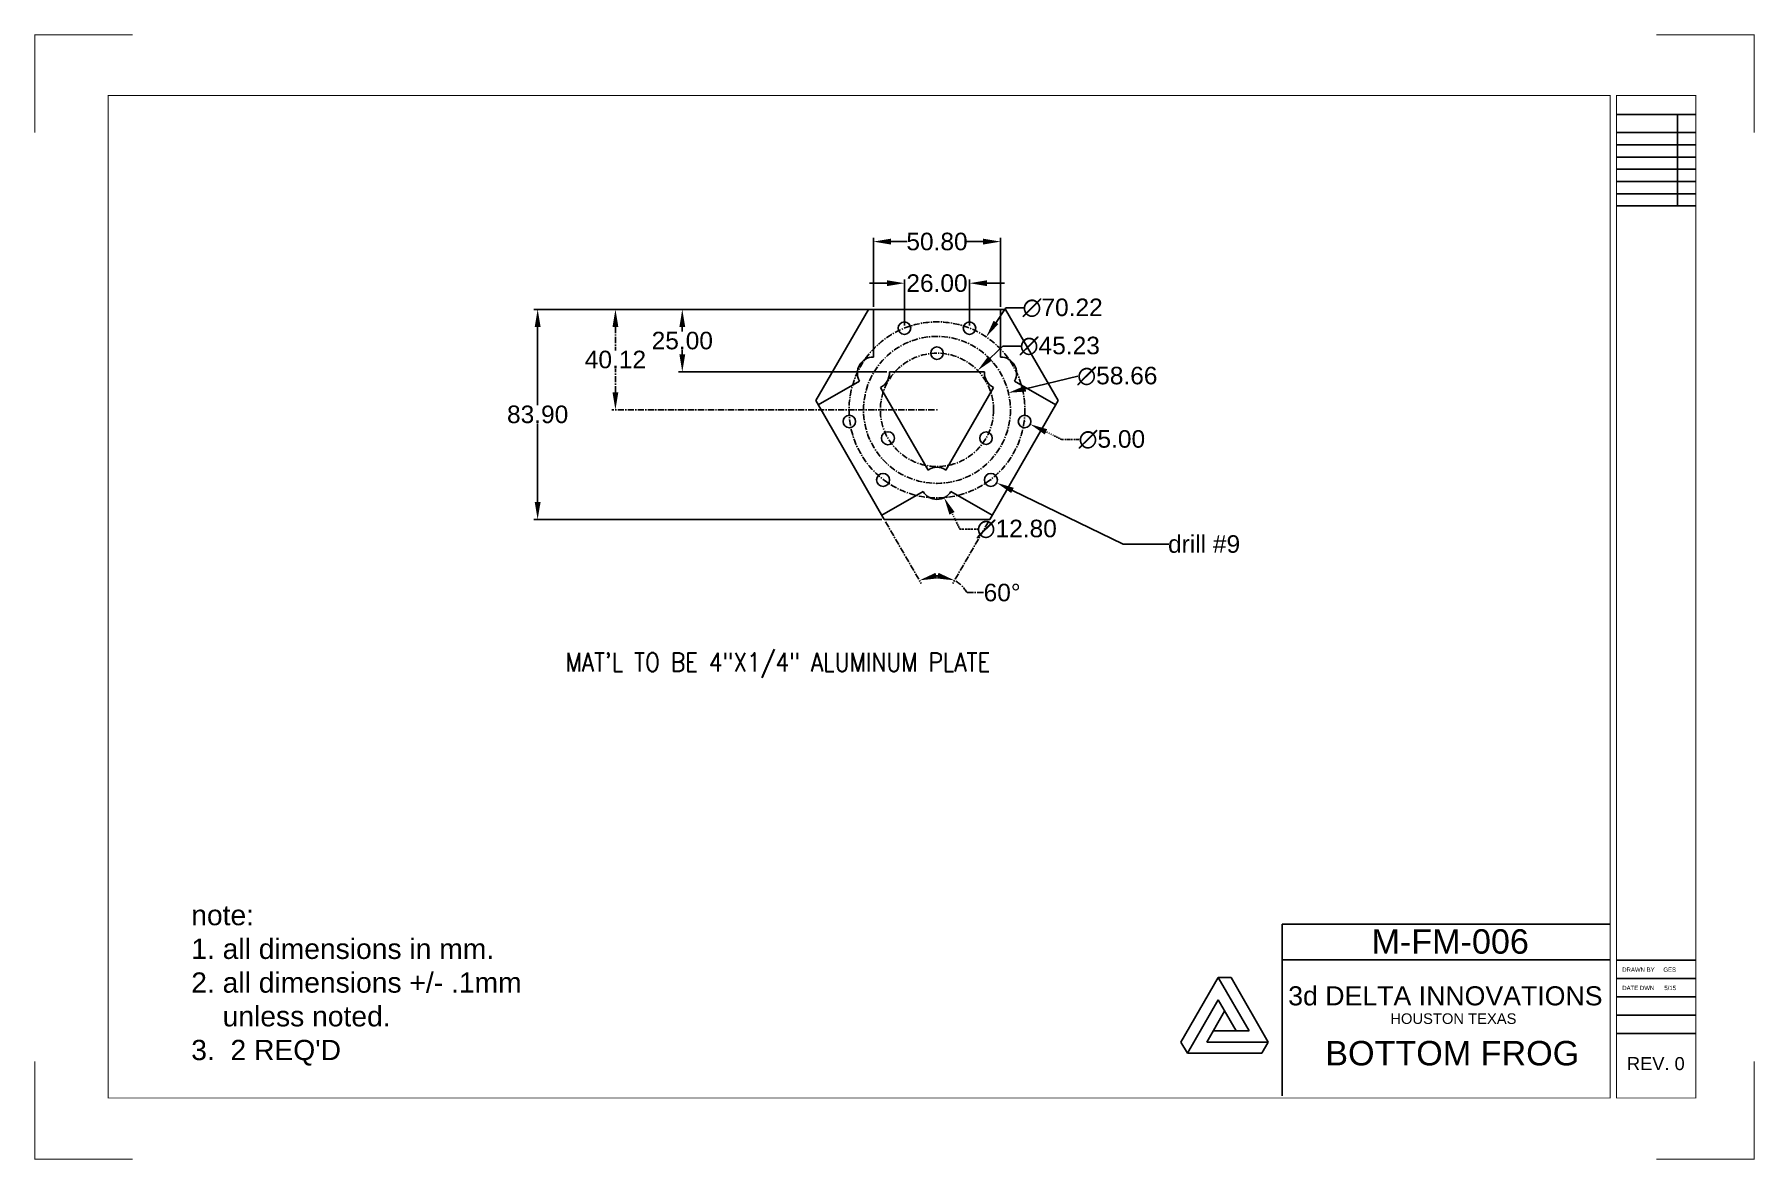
# Model space of a CAD drawing. Header units: inches. Extents: x 81232 to 81919, y 8360 to 8809.
import ezdxf

# ---------------------------------------------------------------- set-up
doc = ezdxf.new("R2010")
doc.units = ezdxf.units.IN
doc.header["$MEASUREMENT"] = 0
doc.linetypes.add('CENTER', pattern=[0.85, 0.4, -0.2, 0.05, -0.2])
doc.linetypes.add('CENTERX2', pattern=[4, 2.5, -0.5, 0.5, -0.5])
doc.layers.add('Title Block', color=7, linetype='Continuous')
doc.styles.add('ROMANS', font='ROMANS.SHX')
doc.styles.get("Standard").update_dxf_attribs({"font": 'arial.ttf'})
doc.dimstyles.get("Standard").update_dxf_attribs({"dimtxt": 0.09, "dimasz": 1, "dimexe": 0.5, "dimexo": 0.5, "dimgap": 0.09, "dimtad": 0, "dimtih": 1, "dimtoh": 1, "dimzin": 0, "dimdsep": 46, "dimtxsty": 'Standard', "dimcen": 0.09, "dimadec": 0, "dimazin": 0, "dimtfac": 1, "dimtofl": 0, "dimtmove": 0, "dimatfit": 3, "dimfxl": 0, "dimtolj": 1, "dimtzin": 0, "dimarcsym": 0})

# ---------------------------------------------------------------- blocks, each defined once
blk = doc.blocks.new('*D47')
at = {"color": 0, "lineweight": -2}
for p, q in [((81614.09, 8631.46), (81614.27, 8631.46)), ((81614.18, 8631.37), (81614.18, 8631.55)), ((81667.06, 8605.85), (81622.82, 8627.28)), ((81685.21, 8605.85), (81667.06, 8605.85))]:
    blk.add_line(p, q, dxfattribs=at)
at = {"color": 0}
blk.add_solid([(81623.33, 8628.33), (81622.31, 8626.23), (81616.52, 8630.33)], dxfattribs=at)
at = {"layer": 'Defpoints', "color": 0}
for p in [(81611.84, 8632.6), (81616.52, 8630.33)]:
    blk.add_point(p, dxfattribs=at)
at = {"color": 0, "insert": (81699.33, 8605.85), "char_height": 7, "attachment_point": 5}
blk.add_mtext('\\A1;drill #9', dxfattribs=at)
blk = doc.blocks.new('*D49')
at = {"color": 0, "lineweight": -2}
for p, q in [((81620.16, 8700.13), (81616.24, 8694.33)), ((81627.16, 8700.13), (81620.16, 8700.13)), ((81592.58, 8659.43), (81592.76, 8659.43)), ((81592.67, 8659.34), (81592.67, 8659.52))]:
    blk.add_line(p, q, dxfattribs=at)
at = {"color": 0}
blk.add_solid([(81615.27, 8694.99), (81617.2, 8693.68), (81612.32, 8688.53)], dxfattribs=at)
at = {"layer": 'Defpoints', "color": 0}
for p in [(81612.32, 8688.53), (81573.02, 8630.34)]:
    blk.add_point(p, dxfattribs=at)
at = {"color": 0, "insert": (81642.83, 8700.13), "char_height": 7, "attachment_point": 5}
blk.add_mtext('\\A1;∅70.22', dxfattribs=at)
blk = doc.blocks.new('*D50')
at = {"color": 0, "lineweight": -2}
for p, q in [((81618.98, 8684.9), (81613.95, 8680.03)), ((81625.98, 8684.9), (81618.98, 8684.9)), ((81592.58, 8659.43), (81592.76, 8659.43)), ((81592.67, 8659.34), (81592.67, 8659.52))]:
    blk.add_line(p, q, dxfattribs=at)
at = {"color": 0}
blk.add_solid([(81613.14, 8680.87), (81614.76, 8679.19), (81608.92, 8675.16)], dxfattribs=at)
at = {"layer": 'Defpoints', "color": 0}
for p in [(81608.92, 8675.16), (81576.42, 8643.7)]:
    blk.add_point(p, dxfattribs=at)
at = {"color": 0, "insert": (81641.69, 8684.9), "char_height": 7, "attachment_point": 5}
blk.add_mtext('\\A1;∅45.23', dxfattribs=at)
blk = doc.blocks.new('*D52')
at = {"color": 0, "lineweight": -2}
for p, q in [((81567.27, 8700.55), (81567.27, 8728.08)), ((81574.27, 8726.58), (81580.78, 8726.58)), ((81611.07, 8726.58), (81604.56, 8726.58)), ((81618.07, 8700.55), (81618.07, 8728.08))]:
    blk.add_line(p, q, dxfattribs=at)
at = {"color": 0}
for points in [[(81574.27, 8727.74), (81574.27, 8725.41), (81567.27, 8726.58)], [(81611.07, 8727.74), (81611.07, 8725.41), (81618.07, 8726.58)]]:
    blk.add_solid(points, dxfattribs=at)
at = {"layer": 'Defpoints', "color": 0}
for p in [(81618.07, 8726.58), (81567.27, 8699.55), (81618.07, 8699.55)]:
    blk.add_point(p, dxfattribs=at)
at = {"color": 0, "insert": (81592.67, 8726.58), "char_height": 7, "attachment_point": 5}
blk.add_mtext('\\A1;50.80', dxfattribs=at)
blk = doc.blocks.new('*D53')
at = {"color": 0, "lineweight": -2}
for p, q in [((81566.27, 8699.55), (81489.47, 8699.55)), ((81490.97, 8692.55), (81490.97, 8690.71)), ((81490.97, 8681.55), (81490.97, 8683.39)), ((81572.66, 8674.55), (81489.47, 8674.55))]:
    blk.add_line(p, q, dxfattribs=at)
at = {"color": 0}
for points in [[(81489.81, 8692.55), (81492.14, 8692.55), (81490.97, 8699.55)], [(81489.81, 8681.55), (81492.14, 8681.55), (81490.97, 8674.55)]]:
    blk.add_solid(points, dxfattribs=at)
at = {"layer": 'Defpoints', "color": 0}
for p in [(81567.27, 8699.55), (81490.97, 8674.55), (81573.66, 8674.55)]:
    blk.add_point(p, dxfattribs=at)
at = {"color": 0, "insert": (81490.97, 8687.05), "char_height": 7, "attachment_point": 5}
blk.add_mtext('\\A1;25.00', dxfattribs=at)
blk = doc.blocks.new('*D54')
at = {"color": 0, "lineweight": -2}
for p, q in [((81572.67, 8709.98), (81565.67, 8709.98)), ((81579.67, 8693.05), (81579.67, 8711.48)), ((81605.67, 8693.05), (81605.67, 8711.48)), ((81612.67, 8709.98), (81619.67, 8709.98))]:
    blk.add_line(p, q, dxfattribs=at)
at = {"color": 0}
for points in [[(81572.67, 8711.15), (81572.67, 8708.82), (81579.67, 8709.98)], [(81612.67, 8711.15), (81612.67, 8708.82), (81605.67, 8709.98)]]:
    blk.add_solid(points, dxfattribs=at)
at = {"layer": 'Defpoints', "color": 0}
for p in [(81605.67, 8709.98), (81579.67, 8692.05), (81605.67, 8692.05)]:
    blk.add_point(p, dxfattribs=at)
at = {"color": 0, "insert": (81592.67, 8709.98), "char_height": 7, "attachment_point": 5}
blk.add_mtext('\\A1;26.00', dxfattribs=at)
blk = doc.blocks.new('*D55')
at = {"color": 0, "lineweight": -2}
for p, q in [((81566.27, 8699.55), (81431.71, 8699.55)), ((81433.21, 8692.55), (81433.21, 8661.27)), ((81433.21, 8622.65), (81433.21, 8653.93)), ((81570.63, 8615.65), (81431.71, 8615.65))]:
    blk.add_line(p, q, dxfattribs=at)
at = {"color": 0}
for points in [[(81432.04, 8692.55), (81434.38, 8692.55), (81433.21, 8699.55)], [(81432.04, 8622.65), (81434.38, 8622.65), (81433.21, 8615.65)]]:
    blk.add_solid(points, dxfattribs=at)
at = {"layer": 'Defpoints', "color": 0}
for p in [(81567.27, 8699.55), (81433.21, 8615.65), (81571.63, 8615.65)]:
    blk.add_point(p, dxfattribs=at)
at = {"color": 0, "insert": (81433.21, 8657.6), "char_height": 7, "attachment_point": 5}
blk.add_mtext('\\A1;83.90', dxfattribs=at)
blk = doc.blocks.new('*D57')
at = {"color": 0, "linetype": 'CENTER', "lineweight": -2}
for p, q in [((81592.58, 8630.11), (81592.76, 8630.11)), ((81592.67, 8630.02), (81592.67, 8630.2)), ((81601.8, 8611.86), (81598.67, 8618.12)), ((81608.8, 8611.86), (81601.8, 8611.86))]:
    blk.add_line(p, q, dxfattribs=at)
at = {"color": 0, "linetype": 'CENTER'}
blk.add_solid([(81599.71, 8618.64), (81597.63, 8617.6), (81595.54, 8624.38)], dxfattribs=at)
at = {"layer": 'Defpoints', "color": 0, "linetype": 'CENTER'}
for p in [(81589.81, 8635.83), (81595.54, 8624.38)]:
    blk.add_point(p, dxfattribs=at)
at = {"color": 0, "linetype": 'CENTER', "insert": (81624.5, 8611.86), "char_height": 7, "attachment_point": 5}
blk.add_mtext('\\A1;∅12.80', dxfattribs=at)
blk = doc.blocks.new('*D58')
at = {"color": 0, "linetype": 'CENTERX2', "lineweight": -2}
for p, q in [((81566.27, 8699.55), (81462.77, 8699.55)), ((81464.27, 8692.55), (81464.27, 8683.16)), ((81464.27, 8666.43), (81464.27, 8675.83)), ((81591.67, 8659.43), (81462.77, 8659.43))]:
    blk.add_line(p, q, dxfattribs=at)
at = {"color": 0, "linetype": 'CENTERX2'}
for points in [[(81463.1, 8692.55), (81465.43, 8692.55), (81464.27, 8699.55)], [(81463.1, 8666.43), (81465.43, 8666.43), (81464.27, 8659.43)]]:
    blk.add_solid(points, dxfattribs=at)
at = {"layer": 'Defpoints', "color": 0, "linetype": 'CENTERX2'}
for p in [(81567.27, 8699.55), (81464.27, 8659.43), (81592.67, 8659.43)]:
    blk.add_point(p, dxfattribs=at)
at = {"color": 0, "linetype": 'CENTERX2', "insert": (81464.27, 8679.49), "char_height": 7, "attachment_point": 5}
blk.add_mtext('\\A1;40.12', dxfattribs=at)
blk = doc.blocks.new('*D59')
at = {"color": 0, "linetype": 'CENTER', "lineweight": -2}
for p, q in [((81627.56, 8654.79), (81627.74, 8654.79)), ((81627.65, 8654.7), (81627.65, 8654.88)), ((81642.5, 8647.6), (81636.2, 8650.65)), ((81649.5, 8647.6), (81642.5, 8647.6))]:
    blk.add_line(p, q, dxfattribs=at)
at = {"color": 0, "linetype": 'CENTER'}
blk.add_solid([(81636.71, 8651.7), (81635.69, 8649.6), (81629.9, 8653.7)], dxfattribs=at)
at = {"layer": 'Defpoints', "color": 0, "linetype": 'CENTER'}
for p in [(81625.4, 8655.88), (81629.9, 8653.7)]:
    blk.add_point(p, dxfattribs=at)
at = {"color": 0, "linetype": 'CENTER', "insert": (81662.48, 8647.6), "char_height": 7, "attachment_point": 5}
blk.add_mtext('\\A1;∅5.00', dxfattribs=at)
blk = doc.blocks.new('*D60')
at = {"color": 0, "linetype": 'CENTERX2', "lineweight": -2}
for p, q in [((81572.13, 8614.78), (81586.39, 8590.08)), ((81613.21, 8614.78), (81598.95, 8590.08)), ((81604.7, 8586.48), (81611.7, 8586.48))]:
    blk.add_line(p, q, dxfattribs=at)
for start, end in [(88.82315, 91.17685), (31.17685, 60)]:
    blk.add_arc((81592.67, 8579.2), 14.06, start, end, dxfattribs=at)
at = {"color": 0, "linetype": 'CENTERX2'}
for points in [[(81592.7, 8592.14), (81592.07, 8594.39), (81585.64, 8591.38)], [(81593.27, 8594.39), (81592.65, 8592.14), (81599.7, 8591.38)]]:
    blk.add_solid(points, dxfattribs=at)
at = {"layer": 'Defpoints', "color": 0, "linetype": 'CENTERX2'}
for p in [(81544.23, 8663.11), (81641.11, 8663.11), (81571.63, 8615.65), (81613.71, 8615.65), (81590.23, 8593.05)]:
    blk.add_point(p, dxfattribs=at)
at = {"color": 0, "linetype": 'CENTERX2', "insert": (81618.68, 8586.48), "char_height": 7, "attachment_point": 5}
blk.add_mtext('\\A1;60°', dxfattribs=at)
blk = doc.blocks.new('*D61')
at = {"color": 0, "lineweight": -2}
for p, q in [((81648.97, 8672.9), (81628, 8667.89)), ((81592.58, 8659.43), (81592.76, 8659.43)), ((81592.67, 8659.34), (81592.67, 8659.52))]:
    blk.add_line(p, q, dxfattribs=at)
at = {"color": 0}
blk.add_solid([(81627.73, 8669.02), (81628.28, 8666.75), (81621.2, 8666.26)], dxfattribs=at)
at = {"layer": 'Defpoints', "color": 0}
for p in [(81621.2, 8666.26), (81564.15, 8652.61)]:
    blk.add_point(p, dxfattribs=at)
at = {"color": 0, "insert": (81664.68, 8672.9), "char_height": 7, "attachment_point": 5}
blk.add_mtext('\\A1;∅58.66', dxfattribs=at)

msp = doc.modelspace()

# ---------------------------------------------------------------- linework, layer by layer
at = {"color": 6}
for p, q in [((81544.23, 8663.106), (81565.271, 8699.55)), ((81565.271, 8699.55), (81620.071, 8699.55)), ((81567.271, 8680.499), (81567.271, 8699.55)), ((81618.071, 8680.499), (81618.071, 8699.55)), ((81641.113, 8663.106), (81620.071, 8699.55)), ((81545.23, 8661.374), (81561.729, 8670.899)), ((81573.655, 8674.55), (81611.687, 8674.55)), ((81640.113, 8661.374), (81623.614, 8670.899)), ((81571.63, 8615.647), (81544.23, 8663.106)), ((81589.089, 8635.408), (81570.073, 8668.345)), ((81596.254, 8635.408), (81615.27, 8668.345)), ((81613.713, 8615.647), (81641.113, 8663.106)), ((81570.63, 8617.379), (81587.129, 8626.905)), ((81614.713, 8617.379), (81598.214, 8626.905)), ((81571.63, 8615.647), (81613.713, 8615.647)), ((81690.104, 8407.118), (81704.972, 8432.87)), ((81717.271, 8411.568), (81704.972, 8432.87)), ((81704.972, 8432.87), (81710.11, 8432.87)), ((81724.978, 8407.118), (81710.11, 8432.87)), ((81692.673, 8402.668), (81704.972, 8423.97)), ((81712.133, 8411.568), (81704.972, 8423.97)), ((81700.38, 8407.118), (81707.541, 8419.521)), ((81702.949, 8411.568), (81717.271, 8411.568)), ((81692.673, 8402.668), (81690.104, 8407.118)), ((81692.673, 8402.668), (81722.409, 8402.668)), ((81700.38, 8407.118), (81724.978, 8407.118)), ((81722.409, 8402.668), (81724.978, 8407.118))]:
    msp.add_line(p, q, dxfattribs=at)
for p, q in [((81730.491, 8385.709), (81730.491, 8454.138)), ((81730.491, 8454.138), (81861.539, 8454.138)), ((81730.491, 8440.005), (81861.539, 8440.005))]:
    msp.add_line(p, q)
at = {"linetype": 'CENTERX2'}
for radius in [35.111, 29.329, 22.616]:
    msp.add_circle((81592.671, 8659.434), radius, dxfattribs=at)
at = {"color": 6}
for centre, radius in [((81579.671, 8692.05), 2.5), ((81605.671, 8692.05), 2.5), ((81592.671, 8682.05), 2.5), ((81557.692, 8654.789), 2.5), ((81627.651, 8654.789), 2.5), ((81573.085, 8648.127), 2.6), ((81612.257, 8648.127), 2.5), ((81571.158, 8631.464), 2.6), ((81614.184, 8631.464), 2.6)]:
    msp.add_circle(centre, radius, dxfattribs=at)
for centre, start, end in [((81567.271, 8674.099), 90, 210), ((81618.071, 8674.099), 330, 90), ((81567.271, 8674.099), 295.957177, 4.042823), ((81618.071, 8674.099), 175.957177, 244.042823), ((81592.671, 8630.105), 55.957177, 124.042823), ((81592.671, 8630.105), 210, 330)]:
    msp.add_arc(centre, 6.4, start, end, dxfattribs=at)
at = {"layer": 'Title Block'}
for p, q in [((81863.977, 8777.374), (81895.676, 8777.374)), ((81888.361, 8740.799), (81888.361, 8777.374)), ((81863.977, 8770.059), (81895.676, 8770.059)), ((81863.977, 8765.182), (81895.676, 8765.182)), ((81863.977, 8760.306), (81895.676, 8760.306)), ((81863.977, 8755.429), (81895.676, 8755.429)), ((81863.977, 8750.553), (81895.676, 8750.553)), ((81863.977, 8745.676), (81895.676, 8745.676)), ((81863.977, 8740.799), (81895.676, 8740.799)), ((81863.977, 8439.799), (81895.676, 8439.799)), ((81863.977, 8432.484), (81895.676, 8432.484)), ((81863.977, 8425.169), (81895.676, 8425.169)), ((81863.977, 8417.854), (81895.676, 8417.854)), ((81863.977, 8410.539), (81895.676, 8410.539))]:
    msp.add_line(p, q, dxfattribs=at)
at = {"layer": 'Title Block', "const_width": 0.39}
for points in [[(81232.452, 8770.059), (81232.452, 8809.072), (81271.465, 8809.072)], [(81918.958, 8770.059), (81918.958, 8809.072), (81879.945, 8809.072)], [(81232.452, 8399.434), (81232.452, 8360.421), (81271.465, 8360.421)], [(81918.958, 8399.434), (81918.958, 8360.421), (81879.945, 8360.421)]]:
    msp.add_lwpolyline(points, dxfattribs=at)
for points in [[(81261.712, 8384.804), (81861.539, 8384.804), (81861.539, 8784.914), (81261.712, 8784.914)], [(81863.977, 8384.804), (81895.676, 8384.804), (81895.676, 8784.914), (81863.977, 8784.914)]]:
    msp.add_lwpolyline(points, close=True, dxfattribs=at)

# ---------------------------------------------------------------- texts
at = {"style": 'ROMANS', "width": 0.85}
msp.add_text('MAT\'L TO BE 4"X1/4" ALUMINUM PLATE', height=7.45119, dxfattribs=at).set_placement((81444.313, 8554.999))
at = {"attachment_point": 1}
for s, insert, char_height, width in [("note: \\P1. all dimensions in mm.\\P2. all dimensions +/- .1mm \\P    unless noted.\\P3.  2 REQ'D ", (81294.886, 8461.828), 8.07273, 148.5566), ('M-FM-006', (81766.202, 8452.15), 9.7533, 167.65545), ('DRAWN BY', (81866.313, 8436.883), 1.7178, 29.52876), ('GES', (81882.722, 8436.883), 1.7178, 29.52876), ('3d DELTA INNOVATIONS', (81732.912, 8429.392), 7.62738, 131.1116), ('DATE DWN      5/15', (81866.313, 8429.568), 1.71783, 29.52876), ('HOUSTON TEXAS', (81773.692, 8418.577), 4.21391, 72.43545), ('BOTTOM FROG', (81747.717, 8407.566), 9.75331, 167.65545), ('REV. 0', (81868.191, 8401.136), 5.2092, 89.54452)]:
    msp.add_mtext(s, dxfattribs=dict(at, insert=insert, char_height=char_height, width=width))

# ---------------------------------------------------------------- dimensions: what is measured, and where the dimension line sits
for base, p1, p2, picture, middle in [((81618.071, 8726.578), (81567.271, 8699.55), (81618.071, 8699.55), '*D52', (81592.671, 8726.578)), ((81605.671, 8709.984), (81579.671, 8692.05), (81605.671, 8692.05), '*D54', (81592.671, 8709.984))]:
    dim = msp.add_linear_dim(base=base, p1=p1, p2=p2, dimstyle='Standard', override={"dimtxt": 7, "dimasz": 7, "dimexe": 1.5, "dimexo": 1})
    dim.commit()
    dim.dimension.update_dxf_attribs({"geometry": picture, "text_midpoint": middle})
for p1, p2, picture, middle in [((81573.022, 8630.336), (81612.321, 8688.533), '*D49', (81642.828, 8700.135)), ((81576.421, 8643.705), (81608.921, 8675.164), '*D50', (81641.689, 8684.901))]:
    dim = msp.add_diameter_dim_2p(p1=p1, p2=p2, dimstyle='Standard', override={"dimtxt": 7, "dimasz": 7, "dimexe": 1.5, "dimexo": 1})
    dim.commit()
    dim.dimension.update_dxf_attribs({"geometry": picture, "text_midpoint": middle})
for base, p2, picture, middle in [((81433.21, 8615.647), (81571.63, 8615.647), '*D55', (81433.21, 8657.599)), ((81490.974, 8674.55), (81573.655, 8674.55), '*D53', (81490.974, 8687.05))]:
    dim = msp.add_linear_dim(base=base, p1=(81567.271, 8699.55), p2=p2, angle=90, dimstyle='Standard', override={"dimtxt": 7, "dimasz": 7, "dimexe": 1.5, "dimexo": 1})
    dim.commit()
    dim.dimension.update_dxf_attribs({"geometry": picture, "text_midpoint": middle})
at = {"linetype": 'CENTERX2'}
dim = msp.add_linear_dim(base=(81464.267, 8659.434), p1=(81567.271, 8699.55), p2=(81592.671, 8659.434), angle=90, dimstyle='Standard', override={"dimtxt": 7, "dimasz": 7, "dimexe": 1.5, "dimexo": 1}, dxfattribs=at)
dim.commit()
dim.dimension.update_dxf_attribs({"geometry": '*D58', "text_midpoint": (81464.267, 8679.492)})
dim = msp.add_diameter_dim_2p(p1=(81564.147, 8652.611), p2=(81621.196, 8666.258), dimstyle='Standard', override={"dimtxt": 7, "dimasz": 7, "dimexe": 1.5, "dimexo": 1})
dim.commit()
dim.dimension.update_dxf_attribs({"geometry": '*D61', "text_midpoint": (81648.969, 8672.902), "dimtype": 163})
dim = msp.add_angular_dim_2l(base=(81590.229, 8593.052), line1=((81613.713, 8615.647), (81641.113, 8663.106)), line2=((81571.63, 8615.647), (81544.23, 8663.106)), dimstyle='Standard', override={"dimtxt": 7, "dimasz": 7, "dimexe": 1.5, "dimexo": 1}, dxfattribs=at)
dim.commit()
dim.dimension.update_dxf_attribs({"geometry": '*D60', "text_midpoint": (81618.678, 8586.483)})
at = {"linetype": 'CENTER'}
for p1, p2, picture, middle in [((81625.401, 8655.878), (81629.901, 8653.7), '*D59', (81662.48, 8647.6)), ((81589.807, 8635.828), (81595.536, 8624.382), '*D57', (81624.499, 8611.863))]:
    dim = msp.add_diameter_dim_2p(p1=p1, p2=p2, dimstyle='Standard', override={"dimtxt": 7, "dimasz": 7, "dimexe": 1.5, "dimexo": 1}, dxfattribs=at)
    dim.commit()
    dim.dimension.update_dxf_attribs({"geometry": picture, "text_midpoint": middle})
dim = msp.add_diameter_dim_2p(p1=(81611.844, 8632.598), p2=(81616.524, 8630.33), text='drill #9', dimstyle='Standard', override={"dimtxt": 7, "dimasz": 7, "dimexe": 1.5, "dimexo": 1})
dim.commit()
dim.dimension.update_dxf_attribs({"geometry": '*D47', "text_midpoint": (81699.326, 8605.846), "dimtype": 163})

doc.saveas('drawing.dxf')
